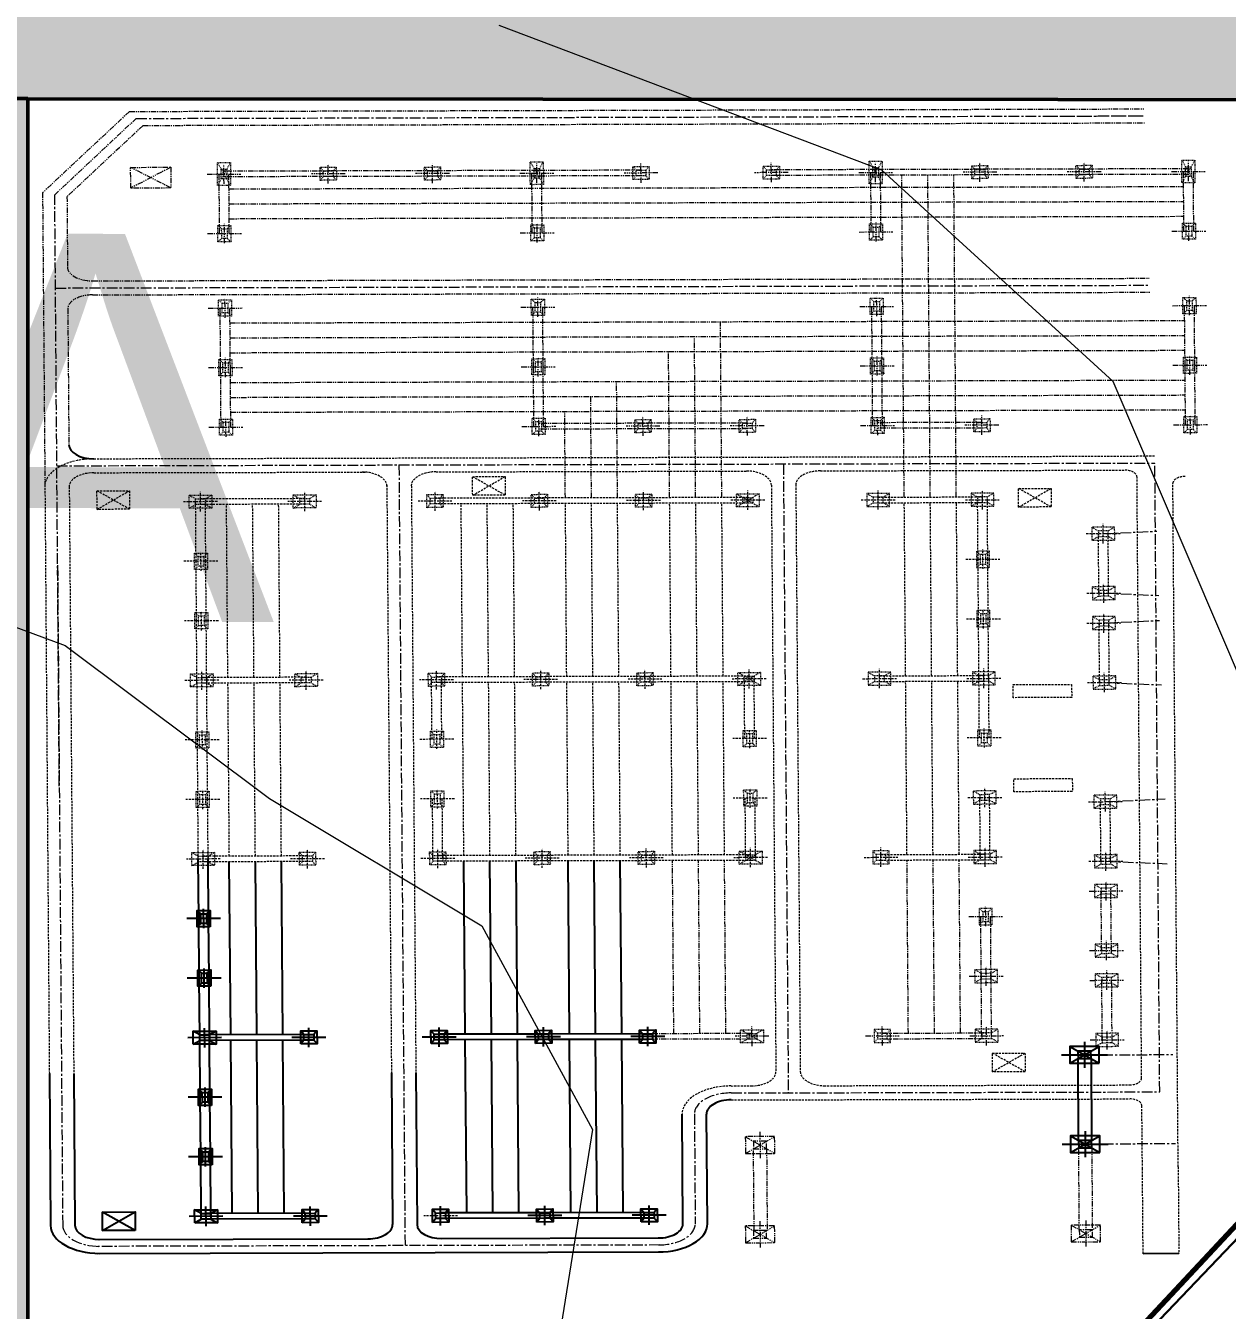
# Model space of a CAD drawing. Header units: metres. Extents: x 32505 to 230200, y 224018 to 1564544.
# Drawn here: x 226364.3 to 226550.2, y 1561357.2 to 1561556 of the extents above; entities that cross this region are included whole.
import ezdxf

# ---------------------------------------------------------------- set-up
doc = ezdxf.new("R2010")
doc.units = ezdxf.units.M
for name, pattern in [('CENTER', [2, 1.25, -0.25, 0.25, -0.25]), ('HIDDEN', [0.375, 0.25, -0.125]), ('PHANTOM2', [1.25, 0.625, -0.125, 0.125, -0.125, 0.125, -0.125])]:
    doc.linetypes.add(name, pattern=pattern)
for name, color, linetype, lineweight in [('2 M CONTOUR', 254, 'Continuous', 9), ('E-LAY-CNTRL', 1, 'CENTER', 0), ('E-LAY-EXIST', 8, 'HIDDEN', 0), ('STREAM', 141, 'Continuous', 0)]:
    doc.layers.add(name, color=color, linetype=linetype, lineweight=lineweight)
for name, color, linetype in [('E-LAY-DIM', 7, 'Continuous'), ('E-LAY-ROAD', 7, 'Continuous'), ('for print 2by2', 7, 'Continuous'), ('G_B.T. ROAD', 1, 'Continuous'), ('G_CART TRACK', 252, 'Continuous'), ('road', 10, 'Continuous')]:
    doc.layers.add(name, color=color, linetype=linetype)
doc.styles.get("Standard").update_dxf_attribs({"font": 'arial.ttf'})

# ---------------------------------------------------------------- blocks, each defined once
blk = doc.blocks.new('TWR_CTG_p')
for p, q in [((-750, 750), (-1750, 1250)), ((1750, 1250), (750, 750)), ((-750, -750), (-1750, -1250)), ((750, -750), (1750, -1250))]:
    blk.add_line(p, q)
for points in [[(-1750, -1250), (1750, -1250), (1750, 1250), (-1750, 1250)], [(-750, -750), (750, -750), (750, 750), (-750, 750)]]:
    blk.add_lwpolyline(points, close=True)
blk = doc.blocks.new('TWR_CTH_p')
for p, q in [((-750, 750), (-1750, 1250)), ((1750, 1250), (750, 750)), ((-750, -750), (-1750, -1250)), ((750, -750), (1750, -1250))]:
    blk.add_line(p, q)
for points in [[(-1750, -1250), (1750, -1250), (1750, 1250), (-1750, 1250)], [(-750, -750), (750, -750), (750, 750), (-750, 750)]]:
    blk.add_lwpolyline(points, close=True)
blk = doc.blocks.new('TWR_CC_p')
for p, q in [((-750, 750), (-1750, 1250)), ((1750, 1250), (750, 750)), ((-750, -750), (-1750, -1250)), ((750, -750), (1750, -1250))]:
    blk.add_line(p, q)
for points in [[(-1750, -1250), (1750, -1250), (1750, 1250), (-1750, 1250)], [(-750, -750), (750, -750), (750, 750), (-750, 750)]]:
    blk.add_lwpolyline(points, close=True)
blk = doc.blocks.new('TWR_CD_p')
for p, q in [((-750, 750), (-1750, 1750)), ((-100, 100), (-750, 750)), ((750, 750), (100, 100)), ((1750, 1750), (750, 750)), ((-1750, -1750), (-750, -750)), ((-100, -100), (-750, -750)), ((100, -100), (750, -750)), ((750, -750), (1750, -1750))]:
    blk.add_line(p, q)
for points in [[(-1750, -1750), (1750, -1750), (1750, 1750), (-1750, 1750)], [(-750, -750), (750, -750), (750, 750), (-750, 750)], [(-100, -100), (100, -100), (100, 100), (-100, 100)]]:
    blk.add_lwpolyline(points, close=True)
blk = doc.blocks.new('TWR_CTI_p')
for p, q in [((-750, 750), (-1750, 1750)), ((-100, 100), (-750, 750)), ((750, 750), (100, 100)), ((1750, 1750), (750, 750)), ((-1750, -1750), (-750, -750)), ((-100, -100), (-750, -750)), ((100, -100), (750, -750)), ((750, -750), (1750, -1750))]:
    blk.add_line(p, q)
for points in [[(-1750, -1750), (1750, -1750), (1750, 1750), (-1750, 1750)], [(-750, -750), (750, -750), (750, 750), (-750, 750)], [(-100, -100), (100, -100), (100, 100), (-100, 100)]]:
    blk.add_lwpolyline(points, close=True)
blk = doc.blocks.new('TWR_CTE_p')
for p, q in [((-750, 750), (-1750, 1750)), ((1750, 1750), (750, 750)), ((-1750, -1750), (-750, -750)), ((750, -750), (1750, -1750))]:
    blk.add_line(p, q)
for points in [[(-1750, -1750), (1750, -1750), (1750, 1750), (-1750, 1750)], [(-750, -750), (750, -750), (750, 750), (-750, 750)]]:
    blk.add_lwpolyline(points, close=True)
blk = doc.blocks.new('TWR_CTK_p')
for p, q in [((-750, 750), (-1750, 1750)), ((-100, 100), (-750, 750)), ((750, 750), (100, 100)), ((1750, 1750), (750, 750)), ((-1750, -1750), (-750, -750)), ((-100, -100), (-750, -750)), ((100, -100), (750, -750)), ((750, -750), (1750, -1750))]:
    blk.add_line(p, q)
for points in [[(-1750, -1750), (1750, -1750), (1750, 1750), (-1750, 1750)], [(-750, -750), (750, -750), (750, 750), (-750, 750)], [(-100, -100), (100, -100), (100, 100), (-100, 100)]]:
    blk.add_lwpolyline(points, close=True)
blk = doc.blocks.new('TWR_CTD_p')
for p, q in [((-750, 750), (-1750, 1250)), ((1750, 1250), (750, 750)), ((-750, -750), (-1750, -1250)), ((750, -750), (1750, -1250))]:
    blk.add_line(p, q)
for points in [[(-1750, -1250), (1750, -1250), (1750, 1250), (-1750, 1250)], [(-750, -750), (750, -750), (750, 750), (-750, 750)]]:
    blk.add_lwpolyline(points, close=True)
blk = doc.blocks.new('SS')
at = {"color": 8, "lineweight": -2}
blk.add_line((1.26, 98.45, 0.21), (1.31, 95.29, 0.21), dxfattribs=at)
at = {"layer": 'E-LAY-CNTRL', "color": 8}
for p, q in [((-29.46, 90.17), (-29.5, 97.92)), ((-15.7, 90.23), (-15.73, 98.16)), ((-100.9, 91.81), (-100.55, 96.68)), ((-96.29, 91.83), (-96.68, 96.75)), ((-87.07, 91.87), (-86.71, 96.93)), ((-68.64, 91.95), (-69.06, 97.23)), ((-59.42, 91.99), (-59.04, 97.41)), ((-23.56, 58.88, -0.11), (-23.73, 96.76, 0.06)), ((-148.12, -0.85), (-148.55, 95.85)), ((-120.61, -0.73), (-121.04, 96.33)), ((-110.11, 91.77), (-110.49, 96.51)), ((-174.36, 6.29, -0.2), (-174.76, 95.39, -0.06)), ((-120.89, 63.49), (-23.59, 63.93)), ((-20.31, 55.63, 0.06), (-3.27, 55.7, 0.06)), ((-0.04, 52.57, -0.07), (0.18, 2.9, -0.15)), ((-120.74, 29.51), (0.06, 30.05)), ((-71.04, -0.51), (-162.56, -0.91)), ((-105.24, -0.66), (-3.07, -0.21))]:
    blk.add_line(p, q, dxfattribs=at)
for points in [[(-23.73, 96.76), (-121.04, 96.33)], [(-174.72, 86.79), (-174.76, 95.39)], [(-174.72, 86.79), (-174.76, 95.39)]]:
    blk.add_lwpolyline(points, dxfattribs=at)
for centre, start, end in [((-20.3, 58.89, -0.11), 180.254, 270.254), ((-3.31, 52.43, -0.11), 0.254, 90.254), ((-3.09, 3.06), 270.254, 0.254)]:
    blk.add_arc(centre, 3.27, start, end, dxfattribs=at)
at = {"layer": 'E-LAY-DIM', "color": 8}
for p, q in [((-2.26, 3.32, -0.02), (-5.15, 6.19, -0.02)), ((-2.27, 6.2, -0.02), (-5.14, 3.31, -0.02))]:
    blk.add_line(p, q, dxfattribs=at)
at = {"layer": 'E-LAY-DIM', "color": 8, "elevation": -0.02}
blk.add_lwpolyline([(-2.27, 6.2), (-2.26, 3.32), (-5.14, 3.31), (-5.15, 6.19)], close=True, dxfattribs=at)
at = {"layer": 'E-LAY-EXIST', "color": 8, "linetype": 'PHANTOM2'}
for p, q in [((-166.13, 97.8), (-166.14, 100.79)), ((-156.91, 97.84), (-156.93, 100.83)), ((-145.39, 97.89), (-145.41, 100.88)), ((-136.18, 97.93), (-136.19, 100.92)), ((-126.96, 97.97), (-126.98, 100.97)), ((-164.64, 99.3), (-167.63, 99.29)), ((-166.57, 99.29), (-166.53, 90.08)), ((-166.08, 99.24), (-166.19, 99.35)), ((-166.08, 99.35), (-166.19, 99.24)), ((-156.92, 99.77), (-166.14, 99.73)), ((-156.92, 98.9), (-166.13, 98.86)), ((-165.7, 99.3), (-165.66, 90.08)), ((-163.46, 14.49), (-163.83, 98.87)), ((-161.15, 14.5), (-161.53, 98.88)), ((-158.85, 14.51), (-159.22, 98.89)), ((-155.42, 99.34), (-158.42, 99.33)), ((-143.9, 99.39), (-146.9, 99.38)), ((-136.19, 99.86), (-145.4, 99.82)), ((-136.18, 99), (-145.4, 98.95)), ((-142.72, 14.58), (-143.09, 98.96)), ((-140.42, 14.59), (-140.79, 98.98)), ((-138.11, 14.6), (-138.49, 98.99)), ((-134.69, 99.43), (-137.68, 99.42)), ((-126.97, 99.9), (-136.19, 99.86)), ((-126.97, 99.04), (-136.18, 99)), ((-133.5, 14.62), (-133.88, 99.01)), ((-131.2, 14.63), (-131.57, 99.02)), ((-128.9, 14.64), (-129.27, 99.03)), ((-125.47, 99.48), (-128.47, 99.46)), ((-149.22, 2.41, -0.21), (-149.63, 95.83, -0.07)), ((-147.06, 2.42, -0.21), (-147.47, 95.87, -0.07)), ((-175.44, 5.69, -0.2), (-175.84, 95.37, -0.07)), ((-173.28, 6.9, -0.2), (-173.68, 95.41, -0.07)), ((-54.81, 90.52), (-54.82, 93.51)), ((-45.59, 90.56), (-45.61, 93.55)), ((-40.99, 90.58), (-41, 93.57)), ((-31.77, 90.62), (-31.78, 93.61)), ((-53.32, 92.02), (-56.31, 92.01)), ((-45.6, 92.49), (-54.82, 92.44)), ((-44.1, 92.06), (-47.1, 92.05)), ((-31.78, 92.55), (-40.99, 92.51)), ((-30.28, 92.12), (-33.27, 92.11)), ((-166.1, 91.58), (-166.09, 88.58)), ((-45.6, 91.62), (-54.81, 91.58)), ((-31.77, 91.68), (-40.99, 91.64)), ((-164.6, 90.09), (-167.59, 90.07)), ((-166.53, 90.08), (-166.49, 80.86)), ((-165.66, 90.08), (-165.62, 80.86)), ((-32.42, 79.96), (-32.43, 82.95)), ((-166.06, 82.36), (-166.05, 79.37)), ((-126.89, 82.53), (-126.88, 79.54)), ((-50.85, 79.88), (-50.86, 82.87)), ((-41.64, 81.85), (-50.86, 81.81)), ((-41.63, 79.92), (-41.65, 82.91)), ((-32.43, 81.89), (-41.64, 81.85)), ((-164.56, 80.87), (-167.55, 80.86)), ((-166.49, 80.86), (-166.45, 71.65)), ((-165.62, 80.86), (-165.58, 71.65)), ((-125.39, 81.04), (-128.38, 81.03)), ((-127.32, 81.03), (-127.28, 71.82)), ((-126.45, 81.04), (-126.41, 71.82)), ((-49.36, 81.38), (-52.35, 81.37)), ((-41.64, 80.98), (-50.85, 80.94)), ((-40.14, 81.42), (-43.14, 81.41)), ((-32.42, 81.02), (-41.64, 80.98)), ((-30.93, 81.46), (-33.92, 81.45)), ((-32.81, 72.24), (-32.86, 81.45)), ((-31.95, 72.24), (-31.99, 81.46)), ((-115.79, 78.78), (-165.61, 78.56)), ((-32.85, 79.15), (-59.63, 79.03)), ((-115.78, 76.48), (-165.6, 76.26)), ((-32.84, 76.85), (-59.62, 76.73)), ((-115.77, 74.17), (-165.59, 73.95)), ((-32.83, 74.54), (-59.61, 74.42)), ((-166.01, 70.15), (-166.02, 73.14)), ((-156.79, 70.19), (-156.8, 73.18)), ((-145.27, 70.24), (-145.28, 73.24)), ((-136.06, 70.28), (-136.07, 73.28)), ((-126.84, 70.32), (-126.85, 73.32)), ((-32.38, 70.74), (-32.39, 73.74)), ((-164.52, 71.65), (-167.51, 71.64)), ((-166.45, 71.65), (-166.4, 62.43)), ((-165.96, 71.59), (-166.07, 71.7)), ((-165.96, 71.7), (-166.07, 71.59)), ((-156.8, 72.12), (-166.02, 72.08)), ((-165.58, 71.65), (-165.54, 62.43)), ((-155.3, 71.69), (-158.29, 71.68)), ((-143.78, 71.75), (-146.77, 71.73)), ((-136.06, 72.21), (-145.28, 72.17)), ((-134.56, 71.79), (-137.56, 71.77)), ((-126.85, 72.25), (-136.06, 72.21)), ((-125.35, 71.83), (-128.34, 71.81)), ((-30.89, 72.25), (-33.88, 72.23)), ((-156.8, 71.26), (-166.01, 71.22)), ((-136.06, 71.35), (-145.28, 71.31)), ((-126.84, 71.39), (-136.06, 71.35)), ((-165.98, 63.93), (-165.97, 60.93)), ((-164.48, 62.44), (-167.47, 62.42)), ((-126.8, 61.8), (-126.79, 58.8)), ((-32.34, 62.22), (-32.33, 59.22)), ((-125.3, 60.31), (-128.29, 60.29)), ((-127.23, 60.3), (-127.19, 51.08)), ((-126.36, 60.3), (-126.32, 51.09)), ((-30.83, 60.73), (-33.83, 60.71)), ((-32.76, 60.72), (-32.72, 51.5)), ((-31.9, 60.72), (-31.86, 51.51)), ((-115.7, 58.05), (-142.91, 57.93)), ((-32.75, 58.41), (-59.54, 58.29)), ((-115.69, 55.74), (-140.6, 55.63)), ((-32.74, 56.11), (-59.53, 55.99)), ((-115.68, 53.44), (-138.28, 53.34)), ((-32.73, 53.81), (-59.52, 53.69)), ((-165.93, 52.41), (-165.91, 49.41)), ((-126.76, 52.58), (-126.75, 49.59)), ((-164.42, 50.92), (-167.42, 50.9)), ((-166.35, 50.91), (-166.31, 41.69)), ((-165.49, 50.91), (-165.45, 41.7)), ((-125.26, 51.09), (-128.25, 51.08)), ((-127.19, 51.08), (-127.15, 41.87)), ((-126.32, 51.09), (-126.28, 41.87)), ((-115.66, 48.83), (-133.66, 48.75)), ((-115.65, 46.53), (-131.34, 46.46)), ((-165.87, 40.2), (-165.89, 43.19)), ((-156.66, 40.24), (-156.67, 43.23)), ((-145.14, 40.29), (-145.15, 43.28)), ((-135.92, 40.33), (-135.94, 43.33)), ((-115.64, 44.22), (-129.03, 44.16)), ((-126.71, 40.37), (-126.72, 43.37)), ((-156.67, 42.17), (-165.88, 42.13)), ((-135.93, 42.26), (-145.15, 42.22)), ((-126.72, 42.3), (-135.93, 42.26)), ((-164.38, 41.7), (-167.38, 41.69)), ((-166.31, 41.69), (-166.27, 32.48)), ((-165.82, 41.64), (-165.94, 41.75)), ((-165.82, 41.75), (-165.94, 41.64)), ((-156.66, 41.3), (-165.88, 41.26)), ((-165.45, 41.7), (-165.41, 32.48)), ((-155.17, 41.74), (-158.16, 41.73)), ((-143.65, 41.79), (-146.64, 41.78)), ((-135.93, 41.4), (-145.14, 41.36)), ((-134.43, 41.83), (-137.43, 41.82)), ((-126.71, 41.44), (-135.93, 41.4)), ((-125.22, 41.88), (-128.21, 41.86)), ((-165.85, 33.98), (-165.83, 30.98)), ((-164.34, 32.49), (-167.34, 32.47)), ((-166.27, 32.48), (-166.23, 23.26)), ((-165.41, 32.48), (-165.37, 23.27)), ((-165.81, 24.76), (-165.79, 21.77)), ((-164.3, 23.27), (-167.3, 23.26)), ((-166.23, 23.26), (-166.19, 14.05)), ((-165.37, 23.27), (-165.33, 14.05)), ((-165.75, 12.55), (-165.76, 15.54)), ((-156.54, 12.59), (-156.55, 15.59)), ((-145.02, 12.64), (-145.03, 15.64)), ((-135.8, 12.68), (-135.81, 15.68)), ((-126.58, 12.72), (-126.6, 15.72)), ((-164.26, 14.05), (-167.26, 14.04)), ((-165.7, 14.11), (-165.82, 13.99)), ((-165.7, 13.99), (-165.82, 14.1)), ((-156.54, 14.52), (-165.76, 14.48)), ((-156.54, 13.66), (-165.76, 13.62)), ((-155.05, 14.1), (-158.04, 14.08)), ((-143.53, 14.15), (-146.52, 14.13)), ((-135.81, 14.61), (-145.02, 14.57)), ((-135.8, 13.75), (-145.02, 13.71)), ((-134.31, 14.19), (-137.3, 14.17)), ((-126.59, 14.65), (-135.81, 14.61)), ((-126.59, 13.79), (-135.8, 13.75)), ((-125.09, 14.23), (-128.09, 14.21)), ((-166.81, 9.35), (-163.59, 5.81)), ((-163.6, 9.36), (-166.79, 5.79)), ((-173.28, 6.9, 0.1), (-162.26, 0.17, 0.08)), ((-175.44, 5.69, 0.18), (-162.86, -1.99, 0.16)), ((-162.56, -0.91), (-174.36, 6.29)), ((-162.26, 0.17, 0.09), (-151.37, 0.22, 0.08)), ((-144.89, 0.24, 0.07), (-123.85, 0.34, 0.05)), ((-162.86, -1.99, 0.17), (-117.66, -1.78, 0.11))]:
    blk.add_line(p, q, dxfattribs=at)
at = {"layer": 'E-LAY-EXIST', "color": 8}
for p, q in [((-12.15, 98.39, 0.04), (-117.88, 97.92, 0.04)), ((-12.15, 98.39, 0.04), (1.26, 98.45, 0.04)), ((-122.12, 96.31, 0.04), (-122.11, 94.74, 0.04)), ((-121.7, 2.54, -0.21), (-122.11, 94.74, -0.21)), ((-25.89, 95.16, 0.45), (-118.87, 94.75, 0.03)), ((-11.82, 95.23, 0.52), (-21.57, 95.18, 0.47)), ((1.31, 95.29, -0.09), (-12.13, 95.23, -0.15)), ((-119.83, 66.77, 0.04), (-119.94, 93.67, -0.21)), ((-110.11, 90.27), (-110.12, 93.26)), ((-100.89, 90.31), (-100.9, 93.3)), ((-96.28, 90.33), (-96.29, 93.33)), ((-87.07, 90.37), (-87.08, 93.37)), ((-68.63, 90.45), (-68.65, 93.45)), ((-59.42, 90.49), (-59.43, 93.49)), ((-24.68, 67.08, -0.09), (-24.8, 94.09, 0.02)), ((-22.48, 58.89, -0.02), (-22.64, 94.1, 0.03)), ((-100.9, 92.24), (-110.11, 92.2)), ((-87.07, 92.3), (-96.29, 92.26)), ((-59.43, 92.42), (-68.64, 92.38)), ((-39.5, 92.08), (-42.49, 92.07)), ((-108.61, 91.77), (-111.61, 91.76)), ((-100.89, 91.38), (-110.11, 91.34)), ((-99.4, 91.81), (-102.39, 91.8)), ((-94.79, 91.83), (-97.78, 91.82)), ((-87.07, 91.44), (-96.29, 91.4)), ((-85.57, 91.88), (-88.57, 91.86)), ((-67.14, 91.96), (-70.14, 91.94)), ((-59.42, 91.56), (-68.64, 91.52)), ((-57.93, 92), (-60.92, 91.99)), ((-114.23, 84.29), (-117.12, 87.16)), ((-114.24, 87.17), (-117.11, 84.28)), ((-26.84, 81.98, -0.02), (-29.73, 84.85, -0.02)), ((-26.85, 84.86, -0.02), (-29.72, 81.97, -0.02)), ((-115.36, 79.59), (-115.37, 82.58)), ((-106.14, 79.63), (-106.16, 82.63)), ((-96.93, 79.67), (-96.94, 82.67)), ((-87.71, 79.71), (-87.73, 82.71)), ((-78.51, 82.75), (-78.5, 79.75)), ((-69.28, 79.79), (-69.29, 82.79)), ((-60.06, 79.84), (-60.08, 82.83)), ((-113.87, 81.09), (-116.86, 81.08)), ((-115.76, 71.87), (-115.8, 81.09)), ((-106.15, 81.56), (-115.37, 81.52)), ((-106.15, 80.7), (-115.36, 80.66)), ((-114.89, 71.87), (-114.93, 81.09)), ((-104.65, 81.14), (-107.65, 81.12)), ((-96.94, 81.6), (-106.15, 81.56)), ((-96.93, 80.74), (-106.15, 80.7)), ((-95.44, 81.18), (-98.43, 81.16)), ((-87.72, 81.64), (-96.94, 81.6)), ((-87.72, 80.78), (-96.93, 80.74)), ((-86.22, 81.22), (-89.22, 81.2)), ((-88.11, 71.99), (-88.15, 81.21)), ((-78.51, 81.68), (-87.72, 81.64)), ((-78.5, 80.82), (-87.72, 80.78)), ((-87.25, 72), (-87.29, 81.21)), ((-77.01, 81.26), (-80, 81.24)), ((-67.79, 81.3), (-70.78, 81.29)), ((-60.07, 81.76), (-69.29, 81.72)), ((-60.07, 80.9), (-69.29, 80.86)), ((-58.57, 81.34), (-61.57, 81.33)), ((-60.46, 72.11), (-60.5, 81.33)), ((-59.6, 72.12), (-59.64, 81.33)), ((-88.14, 78.9), (-114.92, 78.79)), ((-60.49, 79.03), (-87.28, 78.91)), ((-88.13, 76.6), (-114.91, 76.48)), ((-60.48, 76.72), (-87.27, 76.6)), ((-88.12, 74.3), (-114.9, 74.18)), ((-60.47, 74.42), (-87.26, 74.3)), ((-115.32, 70.37), (-115.33, 73.37)), ((-87.67, 70.5), (-87.68, 73.49)), ((-60.02, 70.62), (-60.04, 73.61)), ((-113.83, 71.88), (-116.82, 71.87)), ((-86.18, 72), (-89.18, 71.99)), ((-58.53, 72.12), (-61.53, 72.11)), ((-117.73, 64.59, 0.09), (-26.86, 64.99, -0.16)), ((-117.62, 62.43, 0.04), (-26.82, 62.83, -0.05)), ((-115.28, 61.85), (-115.27, 58.85)), ((-87.63, 61.97), (-87.62, 58.98)), ((-78.42, 62.01), (-78.4, 59.02)), ((-69.2, 62.05), (-69.19, 59.06)), ((-59.99, 62.09), (-59.97, 59.1)), ((-119.67, 32.79, 0.04), (-119.8, 60.23, 0.04)), ((-113.78, 60.36), (-116.77, 60.35)), ((-115.71, 60.35), (-115.67, 51.13)), ((-114.84, 60.35), (-114.8, 51.14)), ((-86.13, 60.48), (-89.12, 60.47)), ((-88.06, 60.47), (-88.02, 51.26)), ((-78.41, 60.95), (-87.63, 60.91)), ((-87.2, 60.48), (-87.15, 51.26)), ((-76.91, 60.52), (-79.91, 60.51)), ((-67.7, 60.56), (-70.69, 60.55)), ((-59.98, 61.03), (-69.2, 60.99)), ((-58.48, 60.6), (-61.48, 60.59)), ((-60.41, 60.6), (-60.37, 51.38)), ((-59.55, 60.6), (-59.51, 51.38)), ((-24.64, 58.87, -0.11), (-24.65, 60.69, -0.11)), ((-78.41, 60.08), (-87.63, 60.04)), ((-59.98, 60.16), (-69.19, 60.12)), ((-88.05, 58.17), (-114.83, 58.05)), ((-60.4, 58.29), (-87.18, 58.17)), ((-88.04, 55.86), (-114.82, 55.75)), ((-60.39, 55.99), (-87.17, 55.87)), ((-88.03, 53.56), (-114.81, 53.44)), ((-60.38, 53.68), (-87.16, 53.56)), ((-115.24, 52.63), (-115.23, 49.64)), ((-87.59, 52.76), (-87.58, 49.76)), ((-59.95, 52.88), (-59.93, 49.88)), ((-113.74, 51.14), (-116.73, 51.13)), ((-115.67, 51.13), (-115.63, 41.92)), ((-114.8, 51.14), (-114.76, 41.92)), ((-86.09, 51.27), (-89.08, 51.25)), ((-88.02, 51.26), (-87.98, 42.04)), ((-87.15, 51.26), (-87.11, 42.04)), ((-58.44, 51.39), (-61.44, 51.37)), ((-60.37, 51.38), (-60.33, 42.16)), ((-59.51, 51.38), (-59.47, 42.17)), ((-88.01, 48.95), (-114.79, 48.83)), ((-60.36, 49.08), (-87.14, 48.96)), ((-88, 46.65), (-114.78, 46.53)), ((-60.35, 46.77), (-87.13, 46.65)), ((-87.99, 44.34), (-114.77, 44.23)), ((-60.34, 44.47), (-87.12, 44.35)), ((-115.2, 43.42), (-115.19, 40.42)), ((-87.55, 43.54), (-87.54, 40.55)), ((-59.9, 43.66), (-59.89, 40.67)), ((-86.05, 42.05), (-89.04, 42.04)), ((-87.98, 42.04), (-87.94, 32.82)), ((-87.11, 42.04), (-87.07, 32.83)), ((-58.4, 42.17), (-61.39, 42.16)), ((-60.33, 42.16), (-60.29, 32.95)), ((-59.47, 42.17), (-59.42, 32.95)), ((-113.7, 41.93), (-116.69, 41.91)), ((-115.63, 41.92), (-115.58, 32.7)), ((-114.76, 41.92), (-114.72, 32.71)), ((-60.32, 39.86), (-87.1, 39.74)), ((-116.05, 36.03), (-118.94, 38.89)), ((-116.06, 38.91), (-118.93, 36.01)), ((-87.97, 39.74), (-114.75, 39.62)), ((-60.31, 37.56), (-87.09, 37.44)), ((-87.96, 37.43), (-114.74, 37.31)), ((-60.3, 35.25), (-87.08, 35.13)), ((-115.16, 34.2), (-115.15, 31.21)), ((-87.95, 35.13), (-114.73, 35.01)), ((-87.51, 34.32), (-87.5, 31.33)), ((-78.3, 34.36), (-78.28, 31.37)), ((-69.08, 34.41), (-69.07, 31.41)), ((-59.86, 34.45), (-59.85, 31.45)), ((-4.57, 34.69), (-4.55, 31.7)), ((-78.29, 33.3), (-87.51, 33.26)), ((-59.86, 33.38), (-69.07, 33.34)), ((-58.36, 32.96), (-61.35, 32.94)), ((-113.66, 32.71), (-116.65, 32.7)), ((-86.01, 32.83), (-89, 32.82)), ((-78.29, 32.44), (-87.5, 32.39)), ((-76.79, 32.87), (-79.79, 32.86)), ((-67.58, 32.92), (-70.57, 32.9)), ((-59.85, 32.52), (-69.07, 32.48)), ((-117.48, 30.61, 0.04), (-26.71, 31.01, -0.16)), ((-117.64, 28.44, 0.04), (-26.7, 28.85, -0.16)), ((-119.54, 2.55, -0.21), (-119.63, 26.52, 0.04)), ((-87.46, 22.8), (-87.45, 19.81)), ((-59.81, 22.93), (-59.8, 19.93)), ((-115.11, 22.68), (-115.09, 19.69)), ((-113.6, 21.19), (-116.6, 21.18)), ((-115.53, 21.18), (-115.49, 11.97)), ((-114.67, 21.19), (-114.63, 11.97)), ((-85.96, 21.31), (-88.95, 21.3)), ((-87.89, 21.3), (-87.84, 12.09)), ((-87.02, 21.31), (-86.98, 12.09)), ((-58.31, 21.44), (-61.3, 21.42)), ((-60.24, 21.43), (-60.2, 12.21)), ((-59.37, 21.43), (-59.33, 12.22)), ((-87.88, 19), (-114.66, 18.88)), ((-60.23, 19.12), (-87.01, 19)), ((-87.87, 16.7), (-114.65, 16.58)), ((-60.22, 16.82), (-87, 16.7)), ((-87.85, 14.39), (-114.64, 14.27)), ((-60.21, 14.52), (-86.99, 14.4)), ((-68.99, 13.67), (-68.97, 10.68)), ((-59.77, 13.71), (-59.76, 10.72)), ((-115.07, 13.47), (-115.05, 10.47)), ((-105.85, 13.51), (-105.84, 10.51)), ((-96.64, 13.55), (-96.62, 10.55)), ((-87.41, 12.52), (-96.63, 12.48)), ((-87.42, 13.59), (-87.41, 10.59)), ((-78.2, 12.56), (-87.41, 12.52)), ((-78.2, 13.63), (-78.19, 10.63)), ((-68.98, 12.6), (-78.2, 12.56)), ((-59.77, 12.65), (-68.98, 12.6)), ((-113.56, 11.97), (-116.56, 11.96)), ((-105.85, 12.44), (-115.06, 12.4)), ((-105.84, 11.58), (-115.06, 11.54)), ((-104.35, 12.02), (-107.34, 12)), ((-96.63, 12.48), (-105.85, 12.44)), ((-96.63, 11.62), (-105.84, 11.58)), ((-95.13, 12.06), (-98.13, 12.04)), ((-87.41, 11.66), (-96.63, 11.62)), ((-85.92, 12.1), (-88.91, 12.08)), ((-78.19, 11.7), (-87.41, 11.66)), ((-76.7, 12.14), (-79.69, 12.13)), ((-68.98, 11.74), (-78.19, 11.7)), ((-67.48, 12.18), (-70.48, 12.17)), ((-59.76, 11.78), (-68.98, 11.74)), ((-58.27, 12.22), (-61.26, 12.21)), ((-113.87, 2.83), (-116.76, 5.7)), ((-113.88, 5.71), (-116.75, 2.82)), ((-117.37, 0.37, 0.04), (-26.58, 0.77)), ((-117.66, -1.78, 0.11), (-26.57, -1.39))]:
    blk.add_line(p, q, dxfattribs=at)
at = {"layer": 'E-LAY-EXIST', "color": 8, "linetype": 'PHANTOM2'}
for points in [[(-0.53, 91.53), (-3.12, 91.52), (-3.11, 88.93), (-0.51, 88.94)], [(-2.39, 90.8), (-2.39, 89.65), (-15.06, 89.6), (-15.07, 90.75)], [(-1.24, 90.81), (-2.39, 90.8), (-2.39, 89.65), (-1.24, 89.66)], [(-1.76, 90.29), (-1.87, 90.29), (-1.87, 90.17), (-1.76, 90.17)], [(-0.4, 62.73), (-2.99, 62.72), (-2.98, 60.13), (-0.39, 60.14)], [(-2.27, 62.06), (-2.26, 60.91), (-14.93, 60.85), (-14.94, 62.01)], [(-1.11, 62.01), (-2.27, 62), (-2.26, 60.85), (-1.11, 60.86)], [(-163.6, 9.36), (-163.59, 5.81), (-166.79, 5.79), (-166.81, 9.35)]]:
    blk.add_lwpolyline(points, close=True, dxfattribs=at)
for points in [[(-0.51, 88.94), (-3.12, 91.52)], [(-3.11, 88.93), (-0.53, 91.53)], [(-3.84, 90.22), (0.21, 90.24)], [(-0.39, 60.14), (-2.99, 62.72)], [(-2.98, 60.13), (-0.4, 62.73)], [(-3.72, 61.42), (0.34, 61.44)]]:
    blk.add_lwpolyline(points, dxfattribs=at)
at = {"layer": 'E-LAY-EXIST', "color": 8}
for points in [[(-29.41, 90.17), (-29.52, 90.17), (-29.52, 90.05), (-29.41, 90.05)], [(-84.76, 88.98), (-84.73, 83.79), (-86.75, 83.79), (-86.77, 88.97)], [(-70.2, 89.04), (-70.18, 83.86), (-72.19, 83.85), (-72.22, 89.03)], [(-114.24, 87.17), (-114.23, 84.29), (-117.11, 84.28), (-117.12, 87.16)], [(-1.63, 61.49), (-1.75, 61.49), (-1.75, 61.37), (-1.63, 61.37)], [(-116.06, 38.91), (-116.05, 36.03), (-118.93, 36.01), (-118.94, 38.89)], [(-113.88, 5.71), (-113.87, 2.83), (-116.75, 2.82), (-116.76, 5.7)]]:
    blk.add_lwpolyline(points, close=True, dxfattribs=at)
for points, elevation in [([(-26.85, 84.86), (-26.84, 81.98), (-29.72, 81.97), (-29.73, 84.85)], -0.02), ([(-15.45, 61.49), (-15.57, 61.49), (-15.57, 61.37), (-15.45, 61.37)], -0.21)]:
    blk.add_lwpolyline(points, close=True, dxfattribs=dict(at, elevation=elevation))
at = {"layer": 'E-LAY-EXIST', "color": 8, "linetype": 'PHANTOM2', "elevation": -0.21}
for points in [[(-14.22, 62.73), (-16.81, 62.72), (-16.8, 60.13), (-14.21, 60.14)], [(-14.94, 62.01), (-16.09, 62), (-16.09, 60.85), (-14.93, 60.85)]]:
    blk.add_lwpolyline(points, close=True, dxfattribs=at)
for points in [[(-14.21, 60.14), (-16.81, 62.72)], [(-16.8, 60.13), (-14.22, 62.73)], [(-17.54, 61.42), (-13.48, 61.44)]]:
    blk.add_lwpolyline(points, dxfattribs=at)
at = {"layer": 'E-LAY-EXIST', "color": 8}
for centre, radius, start, end in [((-117.88, 99, 0.04), 1.08, 180.254, 270.254), ((-118.86, 93.67, 0.04), 1.08, 90.254, 180.254), ((-25.88, 94.08, 0.04), 1.08, 0.254, 90.254), ((-21.56, 94.1, 0.04), 1.08, 90.254, 180.254), ((-26.87, 67.18, -0.16), 2.19, 270.254, 0.254), ((-117.64, 66.78, 0.04), 2.19, 180.254, 270.254), ((-26.84, 60.64, -0.16), 2.19, 0.254, 90.254), ((-117.61, 60.24, 0.04), 2.19, 90.254, 180.254), ((-20.3, 58.89, -0.11), 4.35, 180.254, 270.254), ((-117.49, 32.79, 0.04), 2.19, 180.254, 270.254), ((-117.46, 26.26, 0.04), 2.19, 90.254, 180.254), ((-117.35, 2.55, -0.21), 4.35, 180.254, 270.254), ((-117.35, 2.55, -0.21), 2.19, 180.254, 270.254)]:
    blk.add_arc(centre, radius, start, end, dxfattribs=at)
at = {"layer": 'E-LAY-EXIST', "color": 8, "linetype": 'PHANTOM2'}
for centre, start, end in [((-151.41, 2.4, -0.21), 270.254, 0.254), ((-144.87, 2.43, -0.21), 180.254, 270.254)]:
    blk.add_arc(centre, 2.19, start, end, dxfattribs=at)
at = {"layer": 'E-LAY-ROAD', "color": 8, "ltscale": 2500}
for p, q in [((-3.33, 56.78, -0.11), (-20.29, 56.71, -0.11)), ((-3.32, 54.62, -0.11), (-20.28, 54.55, -0.11)), ((-32.3, 53), (-32.28, 50.01)), ((-4.65, 53.12), (-4.64, 50.13)), ((-1.03, 33.31, -0.2), (-1.12, 52.44, -0.11)), ((-30.79, 51.51), (-33.79, 51.5)), ((-32.72, 51.5), (-32.68, 42.29)), ((-31.86, 51.51), (-31.82, 42.29)), ((-3.15, 51.63), (-6.14, 51.62)), ((-5.08, 51.62), (-5.03, 42.41)), ((-4.21, 51.63), (-4.17, 42.41)), ((-32.71, 49.2), (-59.5, 49.08)), ((-5.06, 49.32), (-31.85, 49.2)), ((-32.7, 46.89), (-59.49, 46.78)), ((-5.05, 47.02), (-31.84, 46.9)), ((-32.69, 44.59), (-59.48, 44.47)), ((-5.04, 44.71), (-31.83, 44.59)), ((-32.26, 43.78), (-32.24, 40.79)), ((-4.61, 43.91), (-4.6, 40.91)), ((-30.75, 42.29), (-33.75, 42.28)), ((-32.68, 42.29), (-32.64, 33.07)), ((-31.82, 42.29), (-31.78, 33.07)), ((-3.11, 42.42), (-6.1, 42.4)), ((-5.03, 42.41), (-4.99, 33.19)), ((-4.17, 42.41), (-4.13, 33.2)), ((-32.67, 39.98), (-59.46, 39.86)), ((-5.02, 40.1), (-31.81, 39.99)), ((-32.66, 37.68), (-59.45, 37.56)), ((-5.01, 37.8), (-31.8, 37.68)), ((-32.65, 35.37), (-59.44, 35.26)), ((-5, 35.5), (-31.79, 35.38)), ((-32.22, 34.57), (-32.2, 31.57)), ((-30.71, 33.08), (-33.71, 33.07)), ((-3.06, 33.2), (-6.06, 33.19)), ((-26.71, 31.01, -0.16), (-3.21, 31.11, -0.16)), ((-26.7, 28.85, -0.16), (-3.2, 28.95, -0.16)), ((-0.9, 2.95, -0.34), (-1.01, 26.77, -0.23)), ((-32.16, 23.05), (-32.15, 20.05)), ((-4.52, 23.17), (-4.5, 20.18)), ((-3.01, 21.68), (-6.01, 21.67)), ((-4.94, 21.67), (-4.9, 12.46)), ((-4.08, 21.68), (-4.04, 12.46)), ((-30.66, 21.56), (-33.66, 21.55)), ((-32.59, 21.55), (-32.55, 12.33)), ((-31.73, 21.55), (-31.69, 12.34)), ((-4.93, 19.37), (-31.72, 19.25)), ((-32.58, 19.25), (-59.36, 19.13)), ((-4.92, 17.06), (-31.71, 16.95)), ((-32.57, 16.94), (-59.35, 16.82)), ((-32.56, 14.64), (-59.34, 14.52)), ((-50.56, 13.75), (-50.54, 10.76)), ((-41.34, 13.79), (-41.33, 10.8)), ((-32.12, 13.83), (-32.11, 10.84)), ((-4.91, 14.76), (-31.7, 14.64)), ((-22.91, 13.87), (-22.89, 10.88)), ((-13.69, 13.91), (-13.68, 10.92)), ((-4.48, 13.96), (-4.46, 10.96)), ((-50.55, 12.69), (-59.77, 12.65)), ((-41.34, 12.73), (-50.55, 12.69)), ((-32.12, 12.77), (-41.34, 12.73)), ((-22.9, 12.81), (-32.12, 12.77)), ((-13.69, 12.85), (-22.9, 12.81)), ((-13.69, 12.85), (-22.9, 12.81)), ((-4.47, 12.89), (-13.69, 12.85)), ((-50.55, 11.82), (-59.76, 11.78)), ((-49.05, 12.26), (-52.05, 12.25)), ((-41.33, 11.86), (-50.55, 11.82)), ((-39.84, 12.3), (-42.83, 12.29)), ((-32.12, 11.9), (-41.33, 11.86)), ((-30.62, 12.34), (-33.61, 12.33)), ((-22.9, 11.94), (-32.12, 11.9)), ((-21.4, 12.38), (-24.4, 12.37)), ((-13.68, 11.99), (-22.9, 11.94)), ((-13.68, 11.99), (-22.9, 11.94)), ((-12.19, 12.42), (-15.18, 12.41)), ((-4.47, 12.03), (-13.68, 11.99)), ((-2.97, 12.47), (-5.97, 12.45)), ((-26.58, 0.77), (-3.08, 0.87)), ((-26.57, -1.39), (-3.07, -1.29))]:
    blk.add_line(p, q, dxfattribs=at)
at = {"layer": 'E-LAY-ROAD', "color": 8}
blk.add_line((1.26, 2.88, -0.09), (1.04, 52.64, -0.03), dxfattribs=at)
at = {"layer": 'E-LAY-ROAD', "color": 8, "ltscale": 2500}
for points in [[(-29.45, 88.08), (-29.47, 92.14)], [(-15.63, 88.14), (-15.65, 92.2)], [(-28.16, 88.82), (-30.77, 91.4)], [(-30.75, 88.81), (-28.17, 91.41)], [(-14.34, 88.88), (-16.94, 91.46)], [(-16.93, 88.87), (-14.35, 91.47)], [(-31.49, 90.1), (-27.44, 90.12)], [(-17.67, 90.16), (-13.61, 90.18)]]:
    blk.add_lwpolyline(points, dxfattribs=at)
for points in [[(-28.17, 91.41), (-30.77, 91.4), (-30.75, 88.81), (-28.16, 88.82)], [(-14.35, 91.47), (-16.94, 91.46), (-16.93, 88.87), (-14.34, 88.88)], [(-28.89, 90.69), (-30.04, 90.68), (-30.04, 89.53), (-28.89, 89.54)], [(-16.22, 90.74), (-16.21, 89.59), (-28.89, 89.54), (-28.89, 90.69)], [(-15.07, 90.75), (-16.22, 90.74), (-16.21, 89.59), (-15.06, 89.6)], [(-15.58, 90.23), (-15.7, 90.23), (-15.7, 90.11), (-15.58, 90.11)]]:
    blk.add_lwpolyline(points, close=True, dxfattribs=at)
at = {"layer": 'E-LAY-ROAD', "color": 8}
for centre, radius, start, end in [((-20.3, 58.89, -0.05), 2.19, 180.254, 270.254), ((-3.31, 52.43, -0.11), 4.35, 0.254, 90.254), ((-3.31, 52.43, -0.11), 2.19, 0.254, 90.254), ((-3.22, 33.3, -0.16), 2.19, 270.254, 0.254), ((-3.19, 26.76, -0.16), 2.19, 0.254, 90.254), ((-123.89, 2.53, -0.21), 2.19, 270.254, 0.254), ((-3.09, 3.06), 2.19, 270.254, 0.254), ((-3.09, 3.06), 4.35, 270.254, 0.254)]:
    blk.add_arc(centre, radius, start, end, dxfattribs=at)
at = {"layer": 'E-LAY-EXIST', "color": 8, "linetype": 'PHANTOM2'}
for name, p, xscale, yscale, zscale, rotation in [('TWR_CD_p', (-166.14, 99.29), -0.0005759999753015984, 0.0005759999621659517, 0.000576, 270.2539845485064), ('TWR_CC_p', (-156.92, 99.34), -0.0005759999753015984, 0.0005759999621659517, 0.000576, 270.2539845485064), ('TWR_CTG_p', (-145.4, 99.39), -0.0005759999753015984, 0.0005759999621659517, 0.000576, 270.2539845485064), ('TWR_CTH_p', (-136.18, 99.43), -0.0005759999753015984, 0.0005759999621659517, 0.000576, 270.2539845485064), ('TWR_CTG_p', (-126.97, 99.47), -0.0005759999753015984, 0.0005759999621659517, 0.000576, 270.2539845485064), ('TWR_CTE_p', (-54.82, 92.01), 0.0005759999317107883, 0.0005759999317107883, 0.0005759999317107883, 180.2539860152478), ('TWR_CTE_p', (-45.6, 92.05), 0.0005759999317107883, 0.0005759999317107883, 0.0005759999317107883, 180.2539860152478), ('TWR_CTE_p', (-40.99, 92.07), 0.0005759999317107883, 0.0005759999317107883, 0.0005759999317107883, 180.2539860152478), ('TWR_CTE_p', (-31.78, 92.11), 0.0005759999317107883, 0.0005759999317107883, 0.0005759999317107883, 180.2539860152478), ('TWR_CTH_p', (-166.1, 90.08), -0.0005759999317107883, 0.0005759999621659517, 0.000576, 0.253986015247829), ('TWR_CTD_p', (-50.86, 81.37), 0.0005759999753015984, 0.0005759999753015984, 0.0005759999753015984, 90.25398454850634), ('TWR_CTE_p', (-41.64, 81.41), 0.0005759999317107883, 0.0005759999317107883, 0.0005759999317107883, 180.2539860152478), ('TWR_CTE_p', (-32.42, 81.46), 0.0005759999317107883, 0.0005759999317107883, 0.0005759999317107883, 180.2539860152478), ('TWR_CTH_p', (-166.05, 80.86), -0.0005759999317107883, 0.0005759999621659517, 0.000576, 0.253986015247829), ('TWR_CTH_p', (-126.89, 81.04), -0.0005759999317107883, 0.0005759999621659517, 0.000576, 0.253986015247829), ('TWR_CC_p', (-156.8, 71.69), -0.0005759999753015984, 0.0005759999621659517, 0.000576, 270.2539845485064), ('TWR_CTG_p', (-145.28, 71.74), -0.0005759999753015984, 0.0005759999621659517, 0.000576, 270.2539845485064), ('TWR_CTH_p', (-136.06, 71.78), -0.0005759999753015984, 0.0005759999621659517, 0.000576, 270.2539845485064), ('TWR_CTG_p', (-126.85, 71.82), -0.0005759999753015984, 0.0005759999621659517, 0.000576, 270.2539845485064), ('TWR_CC_p', (-32.38, 72.24), 0.0005759999317107883, 0.0005759999317107883, 0.0005759999317107883, 180.2539860152478), ('TWR_CD_p', (-166.01, 71.65), -0.0005759999753015984, 0.0005759999621659517, 0.000576, 270.2539845485064), ('TWR_CTH_p', (-165.97, 62.43), -0.0005759999317107883, 0.0005759999621659517, 0.000576, 0.253986015247829), ('TWR_CTI_p', (-32.33, 60.72), -0.0005759999317107883, 0.0005759999621659517, 0.000576, 0.253986015247829), ('TWR_CTH_p', (-126.79, 60.3), -0.0005759999317107883, 0.0005759999621659517, 0.000576, 0.253986015247829), ('TWR_CTH_p', (-165.92, 50.91), -0.0005759999317107883, 0.0005759999621659517, 0.000576, 0.253986015247829), ('TWR_CTH_p', (-126.75, 51.08), -0.0005759999317107883, 0.0005759999621659517, 0.000576, 0.253986015247829), ('TWR_CD_p', (-165.88, 41.7), -0.0005759999753015984, 0.0005759999621659517, 0.000576, 270.2539845485064), ('TWR_CC_p', (-156.66, 41.74), -0.0005759999753015984, 0.0005759999621659517, 0.000576, 270.2539845485064), ('TWR_CTG_p', (-145.14, 41.79), -0.0005759999753015984, 0.0005759999621659517, 0.000576, 270.2539845485064), ('TWR_CTH_p', (-135.93, 41.83), -0.0005759999753015984, 0.0005759999621659517, 0.000576, 270.2539845485064), ('TWR_CTG_p', (-126.71, 41.87), -0.0005759999753015984, 0.0005759999621659517, 0.000576, 270.2539845485064), ('TWR_CTH_p', (-165.84, 32.48), -0.0005759999317107883, 0.0005759999621659517, 0.000576, 0.253986015247829), ('TWR_CTH_p', (-165.8, 23.26), -0.0005759999317107883, 0.0005759999621659517, 0.000576, 0.253986015247829), ('TWR_CD_p', (-165.76, 14.05), -0.0005759999753015984, 0.0005759999621659517, 0.000576, 270.2539845485064), ('TWR_CC_p', (-156.54, 14.09), -0.0005759999753015984, 0.0005759999621659517, 0.000576, 270.2539845485064), ('TWR_CTG_p', (-145.02, 14.14), -0.0005759999753015984, 0.0005759999621659517, 0.000576, 270.2539845485064), ('TWR_CTH_p', (-135.81, 14.18), -0.0005759999753015984, 0.0005759999621659517, 0.000576, 270.2539845485064), ('TWR_CTG_p', (-126.59, 14.22), -0.0005759999753015984, 0.0005759999621659517, 0.000576, 270.2539845485064)]:
    blk.add_blockref(name, p, dxfattribs=dict(at, xscale=xscale, yscale=yscale, zscale=zscale, rotation=rotation))
at = {"layer": 'E-LAY-EXIST', "color": 8}
for name, p, xscale, yscale, zscale, rotation in [('TWR_CTE_p', (-110.11, 91.77), 0.0005759999317107883, 0.0005759999317107883, 0.0005759999317107883, 180.2539860152478), ('TWR_CTE_p', (-100.9, 91.81), 0.0005759999317107883, 0.0005759999317107883, 0.0005759999317107883, 180.2539860152478), ('TWR_CTE_p', (-96.29, 91.83), 0.0005759999317107883, 0.0005759999317107883, 0.0005759999317107883, 180.2539860152478), ('TWR_CTE_p', (-87.07, 91.87), 0.0005759999317107883, 0.0005759999317107883, 0.0005759999317107883, 180.2539860152478), ('TWR_CTE_p', (-68.64, 91.95), 0.0005759999317107883, 0.0005759999317107883, 0.0005759999317107883, 180.2539860152478), ('TWR_CTE_p', (-59.42, 91.99), 0.0005759999317107883, 0.0005759999317107883, 0.0005759999317107883, 180.2539860152478), ('TWR_CTE_p', (-115.37, 81.09), 0.0005759999317107883, 0.0005759999317107883, 0.0005759999317107883, 180.2539860152478), ('TWR_CTD_p', (-106.15, 81.13), 0.0005759999753015984, 0.0005759999753015984, 0.0005759999753015984, 90.25398454850634), ('TWR_CTD_p', (-96.94, 81.17), 0.0005759999753015984, 0.0005759999753015984, 0.0005759999753015984, 90.25398454850634), ('TWR_CTE_p', (-87.72, 81.21), 0.0005759999317107883, 0.0005759999317107883, 0.0005759999317107883, 180.2539860152478), ('TWR_CTD_p', (-78.5, 81.25), -0.0005759999754306121, 0.0005759999621659517, 0.000576, 90.25398744348959), ('TWR_CTE_p', (-69.29, 81.29), 0.0005759999317107883, 0.0005759999317107883, 0.0005759999317107883, 180.2539860152478), ('TWR_CTE_p', (-60.07, 81.33), 0.0005759999317107883, 0.0005759999317107883, 0.0005759999317107883, 180.2539860152478), ('TWR_CTE_p', (-115.33, 71.87), 0.0005759999317107883, 0.0005759999317107883, 0.0005759999317107883, 180.2539860152478), ('TWR_CTE_p', (-87.68, 71.99), 0.0005759999317107883, 0.0005759999317107883, 0.0005759999317107883, 180.2539860152478), ('TWR_CC_p', (-60.03, 72.12), 0.0005759999317107883, 0.0005759999317107883, 0.0005759999317107883, 180.2539860152478), ('TWR_CTK_p', (-115.27, 60.35), -0.0005759999317107883, 0.0005759999621659517, 0.000576, 0.253986015247829), ('TWR_CTK_p', (-87.63, 60.47), -0.0005759999317107883, 0.0005759999621659517, 0.000576, 0.253986015247829), ('TWR_CTD_p', (-78.41, 60.52), -0.0005759999754306121, 0.0005759999621659517, 0.000576, 90.25398744348959), ('TWR_CTD_p', (-69.2, 60.56), -0.0005759999754306121, 0.0005759999621659517, 0.000576, 90.25398744348959), ('TWR_CTI_p', (-59.98, 60.6), -0.0005759999317107883, 0.0005759999621659517, 0.000576, 0.253986015247829), ('TWR_CTH_p', (-115.23, 51.14), -0.0005759999317107883, 0.0005759999621659517, 0.000576, 0.253986015247829), ('TWR_CTH_p', (-87.59, 51.26), -0.0005759999317107883, 0.0005759999621659517, 0.000576, 0.253986015247829), ('TWR_CTH_p', (-59.94, 51.38), -0.0005759999317107883, 0.0005759999621659517, 0.000576, 0.253986015247829), ('TWR_CTG_p', (-115.19, 41.92), -0.0005759999317107883, 0.0005759999621659517, 0.000576, 0.253986015247829), ('TWR_CTG_p', (-87.55, 42.04), -0.0005759999317107883, 0.0005759999621659517, 0.000576, 0.253986015247829), ('TWR_CTG_p', (-59.9, 42.17), -0.0005759999317107883, 0.0005759999621659517, 0.000576, 0.253986015247829), ('TWR_CTG_p', (-115.15, 32.7), -0.0005759999317107883, 0.0005759999621659517, 0.000576, 0.253986015247829), ('TWR_CTG_p', (-87.5, 32.83), -0.0005759999317107883, 0.0005759999621659517, 0.000576, 0.253986015247829), ('TWR_CTD_p', (-78.29, 32.87), -0.0005759999754306121, 0.0005759999621659517, 0.000576, 90.25398744348959), ('TWR_CTD_p', (-69.07, 32.91), -0.0005759999754306121, 0.0005759999621659517, 0.000576, 90.25398744348959), ('TWR_CTG_p', (-59.86, 32.95), -0.0005759999317107883, 0.0005759999621659517, 0.000576, 0.253986015247829), ('TWR_CTE_p', (-115.1, 21.18), -0.0005759999317107883, 0.0005759999621659517, 0.000576, 0.253986015247829), ('TWR_CTE_p', (-87.45, 21.31), -0.0005759999317107883, 0.0005759999621659517, 0.000576, 0.253986015247829), ('TWR_CC_p', (-59.81, 21.43), -0.0005759999317107883, 0.0005759999621659517, 0.000576, 0.253986015247829), ('TWR_CTE_p', (-115.06, 11.97), -0.0005759999317107883, 0.0005759999621659517, 0.000576, 0.253986015247829), ('TWR_CTD_p', (-105.84, 12.01), -0.0005759999754306121, 0.0005759999621659517, 0.000576, 90.25398744348959), ('TWR_CTD_p', (-96.63, 12.05), -0.0005759999754306121, 0.0005759999621659517, 0.000576, 90.25398744348959), ('TWR_CTE_p', (-87.41, 12.09), -0.0005759999317107883, 0.0005759999621659517, 0.000576, 0.253986015247829), ('TWR_CTD_p', (-78.2, 12.13), -0.0005759999754306121, 0.0005759999621659517, 0.000576, 90.25398744348959), ('TWR_CTD_p', (-68.98, 12.17), -0.0005759999754306121, 0.0005759999621659517, 0.000576, 90.25398744348959), ('TWR_CTE_p', (-59.76, 12.21), -0.0005759999317107883, 0.0005759999621659517, 0.000576, 0.253986015247829)]:
    blk.add_blockref(name, p, dxfattribs=dict(at, xscale=xscale, yscale=yscale, zscale=zscale, rotation=rotation))
at = {"layer": 'E-LAY-ROAD', "color": 8, "ltscale": 2500, "yscale": 0.0005759999621659517, "zscale": 0.000576}
for name, p, xscale, rotation in [('TWR_CTH_p', (-4.64, 51.63), -0.0005759999317107883, 0.253986015247829), ('TWR_CTH_p', (-32.29, 51.5), -0.0005759999317107883, 0.253986015247829), ('TWR_CTG_p', (-32.25, 42.29), -0.0005759999317107883, 0.253986015247829), ('TWR_CTG_p', (-4.6, 42.41), -0.0005759999317107883, 0.253986015247829), ('TWR_CTG_p', (-32.21, 33.07), -0.0005759999317107883, 0.253986015247829), ('TWR_CTG_p', (-4.56, 33.19), -0.0005759999317107883, 0.253986015247829), ('TWR_CC_p', (-32.16, 21.55), -0.0005759999317107883, 0.253986015247829), ('TWR_CC_p', (-4.51, 21.67), -0.0005759999317107883, 0.253986015247829), ('TWR_CTD_p', (-50.55, 12.25), -0.0005759999754306121, 90.25398744348959), ('TWR_CTD_p', (-41.33, 12.3), -0.0005759999754306121, 90.25398744348959), ('TWR_CTE_p', (-32.12, 12.34), -0.0005759999317107883, 0.253986015247829), ('TWR_CTD_p', (-22.9, 12.38), -0.0005759999754306121, 90.25398744348959), ('TWR_CTD_p', (-13.69, 12.42), -0.0005759999754306121, 90.25398744348959), ('TWR_CTE_p', (-4.47, 12.46), -0.0005759999317107883, 0.253986015247829)]:
    blk.add_blockref(name, p, dxfattribs=dict(at, xscale=xscale, rotation=rotation))

msp = doc.modelspace()

# ---------------------------------------------------------------- hatches: boundary and pattern name
at = {"layer": 'STREAM'}
h = msp.add_hatch(color=253, dxfattribs=at)
h.dxf.hatch_style = 1
h.paths.add_polyline_path([(226605.13, 1561569.67), (225710.38, 1561569.67), (225644.45, 1561569.67), (225616, 1561569.67), (225627.42, 1561558.49), (225641.55, 1561544.67), (226603.25, 1561544.67)])
at = {"layer": 'STREAM', "true_color": 0xffffdb}
h = msp.add_hatch(color=7, dxfattribs=at)
h.dxf.hatch_style = 1
h.paths.add_polyline_path([(226491.69, 1561305.89), (226415.68, 1561305.24, -1.004276), (226378.76, 1561305.08, -0.995742), (226415.68, 1561305.24), (226491.4, 1561305.89), (226527.6, 1561344.67), (226364.66, 1561344.67), (226364.66, 1561544.67), (226000, 1561544.67), (226000, 1560855.4), (226010.19, 1560859.01), (226024.09, 1560863.36), (226034.93, 1560865.61), (226051.95, 1560868.16), (226069.57, 1560869.76), (226079.15, 1560871.41), (226088.73, 1560875.25), (226106.06, 1560879.58), (226117.6, 1560879.58), (226132.8, 1560875.43), (226148.06, 1560871.44), (226170.32, 1560870.77), (226201.2, 1560873.28), (226221.96, 1560883.83), (226239.88, 1560894.28), (226251.11, 1560903.52), (226237.6, 1560905.88), (226215.64, 1560918.72), (226204.91, 1560935.41), (226201.03, 1560954.78), (226203.7, 1560973.87), (226204.28, 1560989.55), (226218.54, 1561004.9), (226243.6, 1561001.77), (226247.34, 1560980.57), (226243.83, 1560968.52), (226245.17, 1560954.49), (226252.23, 1560945.8), (226259.2, 1560944.31), (226283.11, 1560946.22), (226288.61, 1560946.22), (226303.56, 1560945.01), (226306.42, 1560980.24), (226319.32, 1561006.91), (226371.74, 1561084.33), (226443.28, 1561184.12)])
h.paths.add_polyline_path([(226000, 1561544.67), (225641.55, 1561544.67), (225643.71, 1561542.55), (225655.4, 1561531.11), (225698.49, 1561442.5), (225740.94, 1561356.03), (225779.44, 1561276.37), (225815.03, 1561204.19), (225867.5, 1561097.79), (225893.32, 1561045.45), (225890.86, 1561017.04), (225885.89, 1560959.35), (225879.49, 1560885.24), (225876.29, 1560848.16), (225891.24, 1560846.87), (225905.2, 1560848.81), (225922.89, 1560852.74), (225942.4, 1560854.9), (225981.28, 1560852.96), (225998.98, 1560855.04), (226000, 1560855.4)])
h.paths.add_polyline_path([(226257.32, 1560633.56), (226252.18, 1560656.77), (226174.82, 1560656.11, -1.004276), (226137.9, 1560655.95, -0.995742), (226174.82, 1560656.11), (226252.18, 1560656.77), (226251.69, 1560700), (226000, 1560700), (226000, 1560315.31), (226238.55, 1560315.24), (226254.34, 1560323.68), (226274.01, 1560336.79), (226289.53, 1560357.27), (226307.81, 1560372.99), (226305.21, 1560378.61), (226346.96, 1560413.92), (226356.67, 1560521.33), (226346.44, 1560531.28), (226282.77, 1560572.35), (226269.67, 1560591.27)])
h.paths.add_polyline_path([(226250.7, 1560803.43), (226261.96, 1560840.17), (226238.38, 1560833.75), (226194.81, 1560821.87), (226153.36, 1560824.11), (226121.63, 1560826.1), (226064.52, 1560814.08), (226018.93, 1560798.19), (226000, 1560795.04), (226000, 1560700), (226251.69, 1560700), (226251.08, 1560753.42)])
h.paths.add_polyline_path([(226000, 1560795.04), (225990.16, 1560793.4), (225935.45, 1560800.76), (225886.52, 1560792.22), (225871.58, 1560793.51), (225870.68, 1560783.07), (225865.58, 1560765.34), (225860.48, 1560747.6), (225858.17, 1560713.46), (225857.26, 1560700), (226000, 1560700)])
h.paths.add_polyline_path([(226000, 1560700), (225857.26, 1560700), (225851.8, 1560619.34), (225846.54, 1560541.79), (225842.44, 1560481.14), (225840.18, 1560447.88), (225827.85, 1560410.88), (225820.27, 1560388.17), (225796, 1560315.38), (226000, 1560315.31)])
h.paths.add_polyline_path([(226331.69, 1561431.1), (226417.84, 1561430.87), (226418.17, 1561554.52), (226332.02, 1561554.74)], flags=9)
h.paths.add_polyline_path([(226093.04, 1560977), (226273.33, 1560976.53), (226273.6, 1561079.56), (226093.31, 1561080.04)], flags=24)
h.paths.add_polyline_path([(226088.06, 1560344.98), (226268.35, 1560344.5), (226268.62, 1560447.54), (226088.34, 1560448.01)], flags=24)
h.paths.add_polyline_path([(225859.81, 1560299.56), (225881.35, 1560408.27), (225822.71, 1560419.89), (225801.17, 1560311.18)], flags=9)

# ---------------------------------------------------------------- linework, layer by layer
at = {"layer": '2 M CONTOUR'}
msp.add_polyline3d([(226060.33, 1561411.05, 378), (226145.93, 1561468.68, 378), (226238.9, 1561488.94, 378), (226290.6, 1561491.91, 378), (226324.41, 1561477.12, 378), (226370.45, 1561460.03, 378), (226402.03, 1561436.38, 378), (226434.91, 1561416.67, 378), (226452.02, 1561385.13, 378), (226446.75, 1561352.27, 378), (226392.54, 1561319.11, 378), (226390.53, 1561268.01, 378), (226433.6, 1561222.17, 378), (226521.74, 1561232.69, 378), (226576.99, 1561269.48, 378), (226591.67, 1561330.64, 378), (226576.99, 1561396.95, 378), (226532.55, 1561500.89, 378), (226496.75, 1561533.62, 378), (226437.55, 1561555.96, 378)], dxfattribs=at)
at = {"layer": 'for print 2by2', "color": 7, "flags": 128}
msp.add_lwpolyline([(226364.66, 1561544.64), (226603.64, 1561544.47), (226590.5, 1561421.61), (226574.29, 1561394.68), (226527.6, 1561344.67), (226364.66, 1561344.67)], dxfattribs=at)
at = {"layer": 'G_B.T. ROAD', "color": 253, "lineweight": 70}
msp.add_lwpolyline([(226303.56, 1560945.01), (226306.42, 1560980.24), (226319.32, 1561006.91), (226371.74, 1561084.33), (226443.28, 1561184.12), (226491.9, 1561306.42), (226574.29, 1561394.68), (226590.12, 1561421.81), (226601.67, 1561523.6), (226612.11, 1561662.55)], dxfattribs=at)
at = {"layer": 'G_B.T. ROAD', "lineweight": 50}
for points in [[(226364.66, 1561544.67), (225641.55, 1561544.67)], [(226371.74, 1561084.33), (226443.28, 1561184.12), (226491.9, 1561306.42), (226527.6, 1561344.67), (226364.66, 1561344.67), (226364.66, 1561544.67)]]:
    msp.add_lwpolyline(points, dxfattribs=at)
msp.add_lwpolyline([(226603.64, 1561544.47), (226364.66, 1561544.64), (226364.66, 1561344.67), (226527.6, 1561344.67), (226574.29, 1561394.68), (226590.5, 1561421.61)], close=True, dxfattribs=at)
at = {"layer": 'road', "color": 4, "lineweight": 30}
msp.add_lwpolyline([(226253.54, 1560656.67), (226254.16, 1560803.04), (226266.27, 1560843.71), (226275.52, 1560872.16), (226304.98, 1560944.13), (226308.55, 1560980.22), (226321.47, 1561006.03), (226352.79, 1561052.85), (226372.58, 1561083.62), (226388.05, 1561105.08), (226400.72, 1561123.2), (226444.21, 1561182.8), (226459.5, 1561222.05), (226493.05, 1561305.9), (226514.15, 1561328.93), (226575.46, 1561393.08), (226591.7, 1561421.14), (226600.09, 1561490.92), (226607.57, 1561572.47), (225656.83, 1561572.47)], dxfattribs=at)

# ---------------------------------------------------------------- block references
at = {"layer": 'G_CART TRACK', "yscale": 1.75, "rotation": 270}
msp.add_blockref('SS', (226370.42, 1561367.24, -0.17), dxfattribs=at)

# ---------------------------------------------------------------- texts
at = {"color": 17, "insert": (226374.99, 1561493.75, 1128), "char_height": 60, "width": 0.9674, "attachment_point": 5, "rotation": 359.849}
msp.add_mtext('\\A1;{\\C7;A}', dxfattribs=at)

doc.saveas('drawing.dxf')
